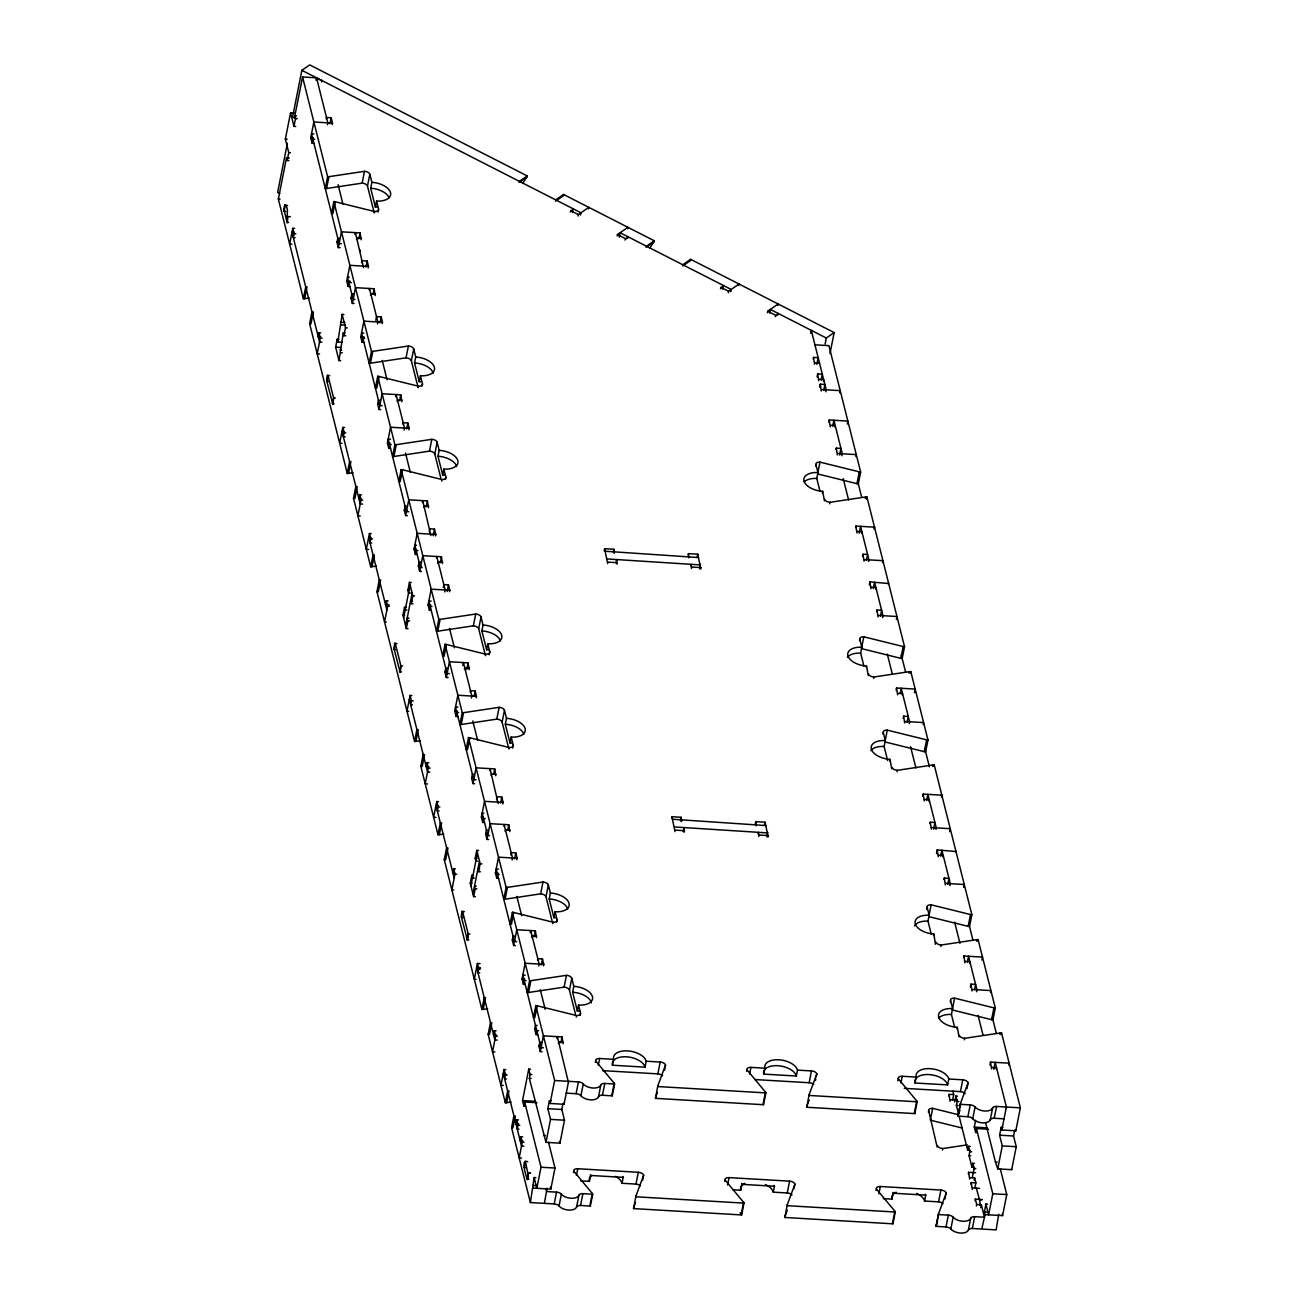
<?xml version="1.0" encoding="UTF-8"?>
<svg xmlns="http://www.w3.org/2000/svg" width="1298" height="1298" viewBox="0 0 1298 1298"><rect width="100%" height="100%" fill="white"/><g stroke="black" fill="none" stroke-linecap="round" stroke-linejoin="round"><path stroke-width="1.5" d="M316.712 78.48L321.839 80.508L321.547 81.985M288.935 160.595L287.199 160.498L288.756 152.612L285.349 139.081L290.574 112.845L294.062 113.04M287.377 143.267L277.642 192.364L279.751 193.451M522.542 183.489L526.874 176.982A4.77 3.553 55.3 0 0 527.264 175.944L309.719 64.9L301.866 70.319L292.602 117.031L296.025 118.783M309.135 298.037L304.689 298.702A4.77 2.58 11.2 0 1 303.375 298.735L278.34 199.032L286.517 157.804L289.146 157.967M295.717 126.474L293.965 126.377L295.522 118.507L294.857 115.814L302.564 76.988L316.534 77.815L327.842 122.823L327.453 124.803M284.084 211.347L285.252 205.441M316.063 80.233L316.534 77.815M294.516 228.399L292.764 228.302L289.632 244.04L291.969 244.186M313.84 143.218L312.088 143.121L310.741 137.75L313.873 122.012L332.499 123.099L332.207 124.576M292.764 228.302L294.111 233.656L293.332 237.599L295.084 237.696M312.088 143.121L312.883 139.178L314.619 139.275M326.204 118.945L326.496 117.469L331.152 117.745L332.499 123.099M329.984 123.651L331.152 117.745M303.375 298.735L305.728 286.939A4.77 2.58 11.2 0 0 307.026 286.89L304.689 298.702M302.564 76.988L327.615 176.706L325.263 188.518A4.77 2.58 11.2 0 0 326.577 188.486L362.158 183.132A4.77 2.58 11.2 0 1 367.48 186.085L374.051 212.223M326.577 188.486L328.913 176.674L364.495 171.32A4.77 2.58 11.2 0 1 369.833 174.273L371.845 182.32L370.676 188.226L375.382 206.982A16.696 9.021 11.2 0 0 376.842 207.031M309.622 323.624L311.974 311.812A4.77 2.58 11.2 0 1 313.337 312.007L310.985 323.819A4.77 2.58 11.2 0 0 309.622 323.624L347.264 473.429A4.77 2.58 11.2 0 0 348.562 473.397L353.007 472.732M335.225 201.774A4.77 2.58 11.2 0 0 333.862 201.579L331.509 213.391A4.77 2.58 11.2 0 1 332.872 213.586L335.225 201.774L374.603 211.525A4.77 2.58 11.2 0 0 378.578 209.124L376.566 201.076A16.696 9.021 11.2 0 0 390.503 192.656A16.696 9.021 11.2 0 0 371.845 182.32M320.752 332.856L319 332.759L318.221 336.685L320.849 336.847M340.076 247.675L338.324 247.577L336.977 242.207L337.772 238.28L339.508 238.378M319 332.759L320.346 338.113L317.215 353.867L319.551 353.997M338.324 247.577L341.455 231.823L360.081 232.91L361.136 239.757M362.158 183.132L364.495 171.32M355.035 234.613L355.425 232.65L363.554 267.615M349.843 286.534L348.091 286.436L346.744 281.066L349.876 265.327L368.502 266.414L368.21 267.891M356.479 239.481L356.772 238.005L361.428 238.28M340.741 360.682L338.989 360.584L335.63 347.183L337.188 339.313L338.94 339.411M342.234 342.25L337.869 341.991L342.137 314.376L343.889 314.473M367.48 186.085L369.833 174.273M348.091 286.436L348.87 282.493L351.498 282.639M358.913 238.816L360.081 232.91M338.989 360.584L343.272 332.969L345.008 333.067M354.094 303.505L352.358 303.408L351.012 298.037L351.79 294.111L353.543 294.208M345.69 335.76L343.938 335.647L345.511 327.777L342.137 314.376M352.358 303.408L355.49 287.653L374.116 288.756L375.171 295.587M362.061 262.991L362.499 260.784L367.156 261.06L368.502 266.414M375.382 206.982L376.566 201.076M374.311 213.002L374.603 211.525M365.987 266.966L367.156 261.06M377.994 212.077L378.578 209.124M369.167 289.957L369.459 288.481L377.864 321.985L377.475 323.948M344.538 427.545L342.786 427.448L339.654 443.202L341.991 443.332M363.862 342.364L362.11 342.266L360.763 336.912L363.894 321.158L382.521 322.245L382.229 323.721M370.514 295.311L370.806 293.835L375.463 294.111M342.786 427.448L344.132 432.802L343.353 436.745L345.106 436.842M362.11 342.266L362.905 338.324L364.641 338.437M373.078 293.916L374.116 288.756M375.787 320.314L376.517 316.615L381.174 316.89L382.521 322.245M347.264 473.429L349.6 461.617A4.77 2.58 11.2 0 0 350.914 461.585L348.562 473.397M333.862 201.579L371.488 351.401L369.151 363.213A4.77 2.58 11.2 0 0 370.449 363.18L406.031 357.826A4.77 2.58 11.2 0 1 411.369 360.779L417.924 386.901M370.449 363.18L372.802 351.369L408.383 346.014A4.77 2.58 11.2 0 1 413.705 348.967L415.733 357.015L414.549 362.921L419.27 381.677A16.696 9.021 11.2 0 0 420.73 381.726M380.006 322.796L381.174 316.89M353.51 498.318L355.847 486.507A4.77 2.58 11.2 0 1 357.21 486.701L354.873 498.497A4.77 2.58 11.2 0 0 353.51 498.318L370.693 566.739A4.77 2.58 11.2 0 0 372.007 566.707L376.452 566.042M415.733 357.015A16.696 9.021 11.2 0 1 434.392 367.35A16.696 9.021 11.2 0 1 420.438 375.771L422.467 383.802A4.77 2.58 11.2 0 1 418.475 386.22L379.097 376.469A4.77 2.58 11.2 0 0 377.734 376.274L375.398 388.086A4.77 2.58 11.2 0 1 376.761 388.28L378.659 378.675M378.805 377.945L379.097 376.469M361.428 494.781L359.676 494.668L358.897 498.61L361.509 498.756M380.752 409.584L379 409.487L377.653 404.132L378.432 400.19L380.184 400.287M359.676 494.668L361.022 500.038L357.891 515.777L360.227 515.923M379 409.487L382.131 393.748L400.757 394.835L401.812 401.666M395.663 396.782L396.101 394.56L404.522 428.064L404.132 430.027M371.179 533.64L369.443 533.527L366.312 549.281L368.632 549.411M390.503 448.459L388.767 448.345L387.421 442.991L390.552 427.237L409.178 428.34L408.886 429.816M397.156 401.406L397.448 399.93L402.104 400.19M406.031 357.826L408.383 346.014M369.443 533.527L370.79 538.897L369.995 542.824L371.747 542.937M388.767 448.345L389.546 444.419L391.298 444.516M399.589 400.741L400.757 394.835M370.693 566.739L373.045 554.944A4.77 2.58 11.2 0 0 374.343 554.895L372.007 566.707M377.734 376.274L394.933 444.711L392.58 456.523A4.77 2.58 11.2 0 0 393.894 456.49L429.476 451.136A4.77 2.58 11.2 0 1 434.798 454.089L440.817 478.037M411.369 360.779L413.705 348.967M393.894 456.49L396.231 444.679L431.812 439.324A4.77 2.58 11.2 0 1 437.15 442.277L439.162 450.325L437.994 456.231L442.699 474.987A16.696 9.021 11.2 0 0 444.159 475.036M402.883 424.186L403.175 422.71L407.832 422.97L409.178 428.34M406.647 428.875L407.832 422.97M376.939 591.628L379.292 579.817A4.77 2.58 11.2 0 1 380.655 580.011L378.302 591.823A4.77 2.58 11.2 0 0 376.939 591.628L414.581 741.434A4.77 2.58 11.2 0 0 415.879 741.401L420.325 740.736M402.542 469.779A4.77 2.58 11.2 0 0 401.179 469.584L398.827 481.396A4.77 2.58 11.2 0 1 400.19 481.59L402.542 469.779L441.92 479.53A4.77 2.58 11.2 0 0 445.895 477.129L443.884 469.081A16.696 9.021 11.2 0 0 457.821 460.66A16.696 9.021 11.2 0 0 439.162 450.325M419.27 381.677L420.438 375.771M418.183 387.696L418.475 386.22M422.028 386.025L422.467 383.802M388.07 600.86L386.317 600.763L385.538 604.69L389.027 604.9M407.394 515.679L405.641 515.582L404.295 510.211L405.09 506.285L406.826 506.382M386.317 600.763L387.664 606.117L384.533 621.872L386.285 621.969M405.641 515.582L408.773 499.827L427.399 500.914L428.454 507.761M429.476 451.136L431.812 439.324M422.353 502.618L422.742 500.655L430.871 535.62M417.161 554.538L415.409 554.441L414.062 549.07L417.193 533.332L435.82 534.419L435.528 535.896M423.797 507.486L424.089 506.009L428.746 506.285M408.059 628.686L406.306 628.589L402.948 615.187L404.505 607.318L406.258 607.415M410.314 593.04L408.562 592.943L407.897 590.249L409.454 582.38L411.206 582.477M434.798 454.089L437.15 442.277M415.409 554.441L416.187 550.498L417.94 550.595M403.613 617.897L410.119 585.09M426.231 506.82L427.399 500.914M405.625 625.944L412.147 593.137M421.428 571.509L419.676 571.412L418.329 566.042L419.108 562.115L420.86 562.212M406.306 628.589L407.88 620.72L407.199 618.026L408.951 618.14M413.007 603.765L411.255 603.651L412.829 595.782L409.454 582.38M419.676 571.412L422.807 555.658L441.434 556.761L442.488 563.592M429.232 531.742L429.816 528.789L434.473 529.065L435.82 534.419M441.628 481.006L441.92 479.53M442.699 474.987L443.884 469.081M433.159 535.701L434.473 529.065M445.457 479.335L445.895 477.129M436.485 557.962L436.777 556.485L445.182 589.99L444.792 591.953M411.855 695.55L410.103 695.452L406.972 711.207L408.724 711.304M431.179 610.368L429.427 610.271L428.08 604.917L431.212 589.162L449.838 590.249L449.546 591.726M437.832 563.316L438.124 561.839L442.78 562.115M410.103 695.452L411.45 700.806L410.671 704.749L412.423 704.846M429.427 610.271L430.222 606.328L431.958 606.442M440.249 562.667L441.434 556.761M443.251 587.572L443.835 584.619L448.491 584.895L449.838 590.249M414.581 741.434L416.918 729.622A4.77 2.58 11.2 0 0 418.232 729.59L415.879 741.401M401.179 469.584L438.805 619.406L436.469 631.217A4.77 2.58 11.2 0 0 437.767 631.185L473.348 625.831A4.77 2.58 11.2 0 1 478.686 628.784L485.241 654.906M437.767 631.185L440.119 619.373L475.701 614.019A4.77 2.58 11.2 0 1 481.023 616.972L483.051 625.019L481.882 630.925L486.588 649.681A16.696 9.021 11.2 0 0 488.94 649.714M447.177 591.531L448.491 584.895M420.828 766.323L423.164 754.511A4.77 2.58 11.2 0 1 424.527 754.706L422.191 766.501A4.77 2.58 11.2 0 0 420.828 766.323L438.01 834.744A4.77 2.58 11.2 0 0 439.324 834.711L443.77 834.046M483.051 625.019A16.696 9.021 11.2 0 1 501.709 635.355A16.696 9.021 11.2 0 1 487.756 643.776L489.784 651.807A4.77 2.58 11.2 0 1 485.793 654.224L446.415 644.473A4.77 2.58 11.2 0 0 445.052 644.279L442.715 656.09A4.77 2.58 11.2 0 1 444.078 656.285L445.977 646.68M446.123 645.95L446.415 644.473M428.746 762.786L426.993 762.672L426.215 766.615L428.827 766.761M448.07 677.588L446.317 677.491L444.971 672.137L445.749 668.194L447.502 668.292M426.993 762.672L428.34 768.043L425.209 783.781L427.545 783.927M446.317 677.491L449.449 661.753L468.075 662.84L469.13 669.671M438.497 801.645L436.761 801.531L433.629 817.286L435.95 817.416M457.821 716.464L456.085 716.35L454.738 710.996L457.87 695.241L476.496 696.345L476.204 697.821M464.473 669.411L464.765 667.935L469.422 668.194M473.348 625.831L475.701 614.019M436.761 801.531L438.107 806.902L437.312 810.828L439.065 810.942M456.085 716.35L456.864 712.424L458.616 712.521M466.761 669.476L468.075 662.84M478.686 628.784L481.023 616.972M438.01 834.744L440.363 822.948A4.77 2.58 11.2 0 0 441.661 822.9L439.324 834.711M445.052 644.279L462.25 712.716L459.898 724.527A4.77 2.58 11.2 0 0 461.212 724.495L496.793 719.141A4.77 2.58 11.2 0 1 502.115 722.094L508.686 748.232M461.212 724.495L463.548 712.683L499.13 707.329A4.77 2.58 11.2 0 1 504.468 710.282L506.48 718.329L505.311 724.235L510.033 742.991A16.696 9.021 11.2 0 0 512.369 743.024M470.201 692.191L470.493 690.714L475.149 690.974L476.496 696.345M471.45 698.032L471.839 696.069L463.418 662.564L462.834 665.517M474.111 696.15L475.149 690.974M570.228 212.077L573.148 208.783L572.418 212.483M444.257 859.633L446.609 847.821A4.77 2.58 11.2 0 1 447.972 848.016L445.62 859.828A4.77 2.58 11.2 0 0 444.257 859.633L481.899 1009.438A4.77 2.58 11.2 0 0 483.197 1009.406L487.642 1008.741M469.86 737.783A4.77 2.58 11.2 0 0 468.497 737.589L466.16 749.4A4.77 2.58 11.2 0 1 467.507 749.595L469.86 737.783L509.238 747.534A4.77 2.58 11.2 0 0 513.213 745.133L511.201 737.086A16.696 9.021 11.2 0 0 525.138 728.665A16.696 9.021 11.2 0 0 506.48 718.329M485.501 655.701L485.793 654.224M486.588 649.681L487.756 643.776M489.2 654.76L489.784 651.807M578.064 216.068L578.356 214.592L588.821 207.356L654.322 240.795A4.77 3.553 55.3 0 1 653.932 241.834L649.617 248.356M580.531 214.997L580.969 212.775L301.866 70.319M455.387 868.865L453.635 868.768L452.856 872.694L454.608 872.808M474.711 783.684L472.975 783.586L471.628 778.216L472.407 774.289L474.143 774.387M453.635 868.768L454.981 874.122L451.866 889.876L453.602 889.974M472.975 783.586L476.09 767.832L494.716 768.919L495.771 775.766M588.529 208.832L588.821 207.356L563.575 194.473L555.722 199.892A4.77 3.553 55.3 0 0 555.674 201.109L563.51 195.69A4.77 3.553 55.3 0 1 563.575 194.473M496.793 719.141L499.13 707.329M489.671 770.623L490.06 768.659L498.189 803.624M484.479 822.543L482.726 822.445L481.38 817.075L484.511 801.337L503.137 802.424L502.845 803.9M491.115 775.49L491.407 774.014L496.063 774.289M502.115 722.094L504.468 710.282M475.376 896.691L473.624 896.594L470.265 883.192L471.823 875.323L473.575 875.42M477.632 861.045L475.879 860.947L475.214 858.254L476.772 850.385L478.524 850.482M482.726 822.445L483.505 818.503L485.257 818.6M470.931 885.901L477.437 853.094M493.694 774.095L494.716 768.919M472.943 893.949L479.465 861.142M488.746 839.514L486.993 839.417L485.647 834.046L486.426 830.12L488.178 830.217M473.624 896.594L475.198 888.724L474.516 886.031L476.269 886.145M480.325 871.769L478.573 871.656L480.146 863.787L476.772 850.385M486.993 839.417L490.125 823.662L508.751 824.765L509.806 831.596M496.55 799.746L497.134 796.794L501.791 797.069L503.137 802.424M508.946 749.011L509.238 747.534M510.033 742.991L511.201 737.086M500.622 802.975L501.791 797.069M512.629 748.086L513.213 745.133M617.167 236.025L617.459 234.549L627.924 227.328L627.632 228.789M619.211 237.177L620.087 232.748L731.196 289.47L730.758 291.677M503.802 825.966L504.095 824.49L512.499 857.994L512.11 859.957M480.049 963.619L477.421 963.457L474.305 979.211L476.041 979.309M498.497 878.373L496.761 878.275L495.414 872.921L498.529 857.167L517.156 858.254L516.864 859.73M505.149 831.32L505.441 829.844L510.098 830.12M477.421 963.457L478.767 968.811L477.989 972.754L479.741 972.851M496.761 878.275L497.54 874.333L499.276 874.446M507.713 829.925L508.751 824.765M625.003 240.033L627.908 236.739L627.615 238.215M510.714 854.847L511.152 852.624L515.809 852.9L517.156 858.254M481.899 1009.438L484.235 997.627A4.77 2.58 11.2 0 0 485.549 997.594L483.197 1009.406M468.497 737.589L506.123 887.41L503.786 899.222A4.77 2.58 11.2 0 0 505.084 899.19L540.666 893.835A4.77 2.58 11.2 0 1 546.004 896.788L552.023 920.736M505.084 899.19L507.437 887.378L543.018 882.023A4.77 2.58 11.2 0 1 548.34 884.976L550.368 893.024L549.2 898.93L553.905 917.686A16.696 9.021 11.2 0 0 556.258 917.718M514.641 858.805L515.809 852.9M488.145 1034.328L490.482 1022.516A4.77 2.58 11.2 0 1 491.845 1022.71L489.508 1034.506A4.77 2.58 11.2 0 0 488.145 1034.328L505.328 1102.748A4.77 2.58 11.2 0 0 506.642 1102.716L511.088 1102.051M550.368 893.024A16.696 9.021 11.2 0 1 569.027 903.359A16.696 9.021 11.2 0 1 555.073 911.78L557.102 919.811A4.77 2.58 11.2 0 1 553.11 922.229L513.732 912.478A4.77 2.58 11.2 0 0 512.385 912.283L510.033 924.095A4.77 2.58 11.2 0 1 511.396 924.29L513.294 914.684M513.44 913.954L513.732 912.478M496.063 1030.79L494.311 1030.677L493.532 1034.62L496.144 1034.766M515.387 945.593L513.635 945.496L512.288 940.141L513.067 936.199L514.819 936.296M494.311 1030.677L495.658 1036.047L492.526 1051.786L494.863 1051.932M513.635 945.496L516.766 929.757L535.393 930.844L536.447 937.675M604.17 550.952L604.608 548.73L613.922 549.281L614.295 553.435M530.298 932.791L530.736 930.569L539.157 964.073L538.767 966.037M505.814 1069.649L504.078 1069.536L500.947 1085.29L503.267 1085.42M525.138 984.468L523.402 984.355L522.056 979L525.187 963.246L543.813 964.349L543.521 965.826M531.791 937.416L532.083 935.939L536.739 936.199M540.666 893.835L543.018 882.023M504.078 1069.536L505.425 1074.906L504.63 1078.833L506.382 1078.946M523.402 984.355L524.181 980.428L525.933 980.525M607.675 563.608L604.608 548.73M534.224 936.75L535.393 930.844M613.337 552.234L613.922 549.281M546.004 896.788L548.34 884.976M505.328 1102.748L507.68 1090.953A4.77 2.58 11.2 0 0 508.978 1090.904L506.642 1102.716M512.385 912.283L529.568 980.72L527.215 992.532A4.77 2.58 11.2 0 0 528.529 992.499L564.111 987.145A4.77 2.58 11.2 0 1 569.433 990.098L575.452 1014.046M528.529 992.499L530.866 980.688L566.447 975.333A4.77 2.58 11.2 0 1 571.785 978.286L573.797 986.334L572.629 992.24L577.35 1010.996A16.696 9.021 11.2 0 0 579.687 1011.028M616.031 562.959L616.615 560.006L616.988 564.159M537.518 960.195L537.81 958.719L542.467 958.979L543.813 964.349M541.282 964.885L542.467 958.979M511.574 1127.638L513.927 1115.826A4.77 2.58 11.2 0 1 515.29 1116.02L512.937 1127.832A4.77 2.58 11.2 0 0 511.574 1127.638L530.395 1202.548L554.197 1203.944A4.77 2.58 11.2 0 1 559.032 1205.988A9.54 5.16 11.2 0 0 568.702 1210.077A9.54 5.16 11.2 0 0 576.588 1207.01A4.77 2.58 11.2 0 1 580.531 1205.485L590.363 1206.069L592.699 1194.257A4.754 2.564 11.2 0 0 592.31 1193.479L573.781 1171.137A4.77 2.58 11.2 0 1 577.772 1168.735L638.308 1172.289A4.77 2.58 11.2 0 1 643.646 1175.242L643.354 1176.718M573.797 986.334A16.696 9.021 11.2 0 1 592.456 996.669A16.696 9.021 11.2 0 1 578.519 1005.09L580.531 1013.138A4.77 2.58 11.2 0 1 576.555 1015.539L537.177 1005.788A4.77 2.58 11.2 0 0 535.814 1005.593L533.478 1017.405A4.77 2.58 11.2 0 1 534.825 1017.6L536.739 1007.994M552.818 923.705L553.11 922.229M553.905 917.686L555.073 911.78M536.885 1007.264L537.177 1005.788M518.437 1119.898L516.701 1119.801L515.906 1123.727L518.535 1123.89M537.761 1034.717L536.025 1034.603L534.679 1029.249L535.457 1025.306L537.21 1025.42M556.664 922.034L557.102 919.811M525.609 1106.042L523.873 1105.945L522.526 1100.574L528.773 1069.081L530.525 1069.195M516.701 1119.801L518.048 1125.155L517.253 1129.098L519.005 1129.195M536.025 1034.603L536.804 1030.677L538.556 1030.774M523.873 1105.945L524.652 1102.002L536.869 1102.716M562.878 1104.063L561.807 1109.482L564.5 1120.206L559.941 1143.165L545.971 1142.337L529.341 1078.378L530.119 1074.452L528.773 1069.081M522.705 1136.87L520.952 1136.772L520.174 1140.699L522.802 1140.861M542.029 1051.688L540.293 1051.591L538.946 1046.22L539.725 1042.294L541.461 1042.391M520.952 1136.772L522.299 1142.126L519.184 1157.881L521.504 1158.011M540.293 1051.591L543.408 1035.836L562.034 1036.924L563.089 1043.77M564.111 987.145L566.447 975.333M527.085 1178.762L528.254 1172.857L530.59 1173.003M556.988 1038.627L557.377 1036.664L568.41 1082.305M558.432 1043.495L558.724 1042.018L563.381 1042.294M569.433 990.098L571.785 978.286M530.395 1202.548L534.159 1177.546L535.896 1177.659M545.971 1142.337L550.53 1119.379L547.837 1108.654L549.395 1100.785L551.147 1100.882M560.866 1042.829L562.034 1036.924M568.605 1081.331L564.046 1104.29L550.076 1103.462L554.635 1080.504L535.814 1005.593M524.652 1102.002L541.023 1167.226L536.853 1188.27L534.159 1177.546M720.471 288.756L723.375 285.479L722.645 289.162M576.263 1017.015L576.555 1015.539M577.35 1010.996L578.519 1005.09M580.092 1015.344L580.531 1013.138M544.365 1203.36L547.075 1188.254M728.292 292.748L728.584 291.271L739.049 284.035L738.757 285.511M533.267 1188.108L550.823 1189.098L554.992 1168.038L548.486 1142.126M554.197 1203.944L556.534 1192.132L546.718 1191.548L545.923 1188.433M664.511 1070.185L665.533 1065.009A4.77 2.58 11.2 0 0 660.195 1062.056L646.226 1061.229A16.696 9.021 11.2 0 0 627.567 1050.893A16.696 9.021 11.2 0 0 613.63 1059.33L599.66 1058.503A4.77 2.58 11.2 0 0 595.668 1060.904L614.214 1083.246A4.77 2.58 11.2 0 1 614.587 1084.025L612.25 1095.836L602.434 1095.252A4.77 2.58 11.2 0 0 598.492 1096.794A9.54 5.16 11.2 0 1 590.606 1099.844A9.54 5.16 11.2 0 1 580.92 1095.755A4.77 2.58 11.2 0 0 576.085 1093.711L578.421 1081.899L554.635 1080.504M688.151 555.122L688.443 553.646L697.756 554.197L700.823 569.076M559.032 1205.988L561.369 1194.176A4.77 2.58 11.2 0 0 556.534 1192.132M580.92 1095.755L583.273 1083.944A4.77 2.58 11.2 0 0 578.421 1081.899M688.816 557.816L688.443 553.646M690.828 565.847L691.136 564.37L691.51 568.524M573.489 1172.613L573.781 1171.137M595.376 1062.381L595.668 1060.904M697.172 557.15L697.756 554.197M576.442 1175.371L577.772 1168.735M598.329 1065.139L599.66 1058.503M699.654 568.865L700.271 564.257M576.588 1207.01L578.94 1195.198A4.77 2.58 11.2 0 1 582.883 1193.673L592.699 1194.257M598.492 1096.794L600.828 1084.982A4.77 2.58 11.2 0 1 604.771 1083.441L614.587 1084.025M580.531 1205.485L582.883 1193.673M602.434 1095.252L604.771 1083.441M580.66 1180.855L589.389 1181.358L590.574 1175.453A16.696 9.021 11.2 0 1 590.428 1174.609M646.226 1061.229L645.057 1067.134L612.461 1065.22L613.63 1059.33M592.31 1193.479L589.973 1205.29A4.754 2.564 11.2 0 1 590.363 1206.069M614.214 1083.246L611.861 1095.058A4.77 2.58 11.2 0 1 612.25 1095.836M767.41 312.721L767.702 311.244L778.167 304.008L777.875 305.484M769.584 313.126L770.314 309.427L826.307 338.015L834.16 332.58L690.633 259.324L682.797 264.76A4.77 3.553 55.3 0 0 682.732 265.96L690.585 260.541A4.77 3.553 55.3 0 1 690.633 259.324M671.634 818.211L671.926 816.734L681.239 817.286L681.612 821.439M775.231 316.712L778.135 313.418L777.843 314.895M674.992 831.612L671.926 816.734M680.509 820.969L681.239 817.286M683.202 831.694L683.932 828.01L684.306 832.164M640.466 1185.788A4.77 2.58 11.2 0 0 635.971 1184.101L622.002 1183.273L623.17 1177.367A16.696 9.021 11.2 0 0 622.894 1176.523M635.971 1184.101L638.308 1172.289M662.613 1075.815A4.77 2.58 11.2 0 0 657.859 1073.868L660.195 1062.056M794.052 1188.546L794.928 1184.117A4.77 2.58 11.2 0 0 789.59 1181.164L729.054 1177.611A4.77 2.58 11.2 0 0 725.063 1180.012L743.608 1202.354A4.77 2.58 11.2 0 1 743.981 1203.132L741.645 1214.944L633.586 1208.6L635.939 1196.042L643.646 1175.242M816.231 1076.837L816.815 1073.9A4.77 2.58 11.2 0 0 811.493 1070.931L797.507 1070.12A16.696 9.021 11.2 0 0 778.865 1059.785A16.696 9.021 11.2 0 0 764.911 1068.205L750.942 1067.378A4.77 2.58 11.2 0 0 746.95 1069.795L765.495 1092.121A4.77 2.58 11.2 0 1 765.885 1092.9L763.532 1104.712L655.49 1098.368L657.826 1085.809L665.533 1065.009M810.715 333.31L811.299 330.357L826.242 389.838L825.853 391.818M642.624 1180.401L643.208 1177.448M813.213 358.881L813.505 357.404L818.162 357.68L816.848 364.332M814.56 364.251L813.505 357.404M817.075 376.891L817.659 373.938L822.315 374.213L821.147 380.119M825.122 344.002L826.307 338.015M818.714 380.768L817.659 373.938M819.655 387.161L820.239 384.208L824.895 384.484L823.727 390.39M821.293 391.055L820.239 384.208M823.37 381.044L823.662 379.568L819.006 379.292M829.99 353.559L834.16 332.58M815.647 465.998L815.939 464.522A4.77 2.58 11.2 0 1 819.93 462.12L859.308 471.855A4.77 2.58 11.2 0 0 860.655 472.05L858.319 483.862A4.77 2.58 11.2 0 1 856.956 483.667L817.578 473.916M820.028 491.358L816.783 478.459L819.93 462.12M828.789 422.207L829.227 419.984L847.854 421.087L847.27 424.04M830.282 426.831L829.227 419.984M832.716 426.166L833.884 420.26L842.305 453.765L841.915 455.728M839.774 392.872L840.212 390.666L821.585 389.578M755.322 823.873L755.761 821.65L765.074 822.202L768.14 837.08M834.939 427.107L835.231 425.63L830.574 425.355M756.134 825.82L755.761 821.65M822.315 493.159L822.672 491.325A16.696 9.021 11.2 0 1 804.014 480.99A16.696 9.021 11.2 0 1 817.967 472.553L815.939 464.522M758.162 833.851L758.454 832.375L758.827 836.529M824.408 500.833L822.672 491.325M836.009 449.611L836.301 448.135L840.958 448.41L839.644 455.046M837.356 454.965L836.301 448.135M764.49 825.155L765.074 822.202M829.73 503.786L830.022 502.31L865.604 496.972A4.77 2.58 11.2 0 1 866.918 496.939L904.544 646.745L902.191 658.557A4.77 2.58 11.2 0 1 900.844 658.362L861.466 648.611L863.803 636.799L903.181 646.55A4.77 2.58 11.2 0 0 904.544 646.745M766.988 836.869L767.589 832.261M855.885 456.555L856.274 454.592L837.648 453.489M856.956 483.667L859.308 471.855M724.771 1181.488L725.063 1180.012M746.658 1071.272L746.95 1069.795M855.577 527.556L855.885 526.079L874.511 527.166L874.317 528.156M727.578 1184.993L729.054 1177.611M749.627 1074.03L750.942 1067.378M856.923 532.91L855.885 526.079M865.312 498.448L865.604 496.972M859.162 533.235L860.542 526.355L868.946 559.844M866.48 499.146L866.918 496.939M861.596 533.186L861.888 531.709L857.232 531.434M862.505 556.436L862.943 554.214L867.599 554.489L866.431 560.395M863.997 561.061L862.943 554.214M732.818 1189.779L740.671 1190.25L741.856 1184.344A16.696 9.021 11.2 0 1 741.71 1183.5M797.507 1070.12L796.339 1076.026L763.743 1074.111L764.911 1068.205M874.122 529.146L874.511 527.166M868.654 561.32L868.849 560.347M741.645 1214.944A4.77 2.58 11.2 0 0 741.255 1214.165L743.608 1202.354M765.495 1092.121L763.143 1103.933A4.77 2.58 11.2 0 1 763.532 1104.712M869.319 584.863L869.903 581.91L888.432 583.5M859.536 640.693L859.828 639.216A4.77 2.58 11.2 0 1 863.803 636.799M870.958 588.74L869.903 581.91M873.294 588.578L873.879 585.625M874.463 582.672L873.976 585.138M863.916 666.052L860.671 653.154L861.84 647.248L859.828 639.216M875.615 589.016L875.907 587.54L871.25 587.264M882.526 562.634L882.916 560.671L864.29 559.584M876.685 611.52L876.977 610.044L881.634 610.32L880.45 616.226M866.269 667.48L866.561 666.02A16.696 9.021 11.2 0 1 847.902 655.668A16.696 9.021 11.2 0 1 861.84 647.248M878.016 616.891L876.977 610.044M868.281 675.528L866.561 666.02M888.53 583.013L888.335 583.986M882.591 617.653L882.981 615.69L874.56 582.185M873.619 678.481L873.911 677.004L909.492 671.65A4.77 2.58 11.2 0 1 910.79 671.618L927.989 740.055L925.636 751.866A4.77 2.58 11.2 0 1 924.273 751.672L884.895 741.921M792.007 1194.923A4.77 2.58 11.2 0 0 787.253 1192.976L773.284 1192.164L774.452 1186.258A16.696 9.021 11.2 0 0 774.176 1185.399M896.366 619.454L896.95 616.501L878.324 615.414M787.253 1192.976L789.59 1181.164M813.635 1084.447A4.77 2.58 11.2 0 0 809.141 1082.743L811.493 1070.931M945.918 1194.485L946.21 1193.008A4.77 2.58 11.2 0 0 940.888 1190.055L880.336 1186.502A4.77 2.58 11.2 0 0 876.345 1188.903L894.89 1211.245A4.77 2.58 11.2 0 1 895.279 1212.024L892.927 1223.819L784.884 1217.475L787.221 1204.917L794.928 1184.117M967.805 1084.252L968.097 1082.775A4.77 2.58 11.2 0 0 962.775 1079.822L948.806 1078.995A16.696 9.021 11.2 0 0 930.147 1068.66A16.696 9.021 11.2 0 0 916.193 1077.08L902.224 1076.269A4.77 2.58 11.2 0 0 898.248 1078.67L916.777 1101.012A4.77 2.58 11.2 0 1 917.167 1101.791L914.814 1113.603L806.772 1107.259L809.125 1094.685L816.815 1073.9M882.965 734.003L883.257 732.526A4.77 2.58 11.2 0 1 887.248 730.125L926.626 739.86A4.77 2.58 11.2 0 0 927.989 740.055M815.501 1080.536L815.793 1079.06M900.844 658.362L903.181 646.55M887.637 760.547L884.116 746.464L887.248 730.125M896.107 690.212L896.545 687.989L915.171 689.092L914.441 692.775M897.599 694.836L896.545 687.989M900.179 693.44L901.201 688.264L909.622 721.769L909.233 723.732M902.256 695.111L902.548 693.635L897.891 693.359M889.698 760.806L889.99 759.33A16.696 9.021 11.2 0 1 871.331 748.995A16.696 9.021 11.2 0 1 885.285 740.558L883.257 732.526M909.2 673.127L909.492 671.65M910.498 673.094L910.79 671.618M891.726 768.838L889.99 759.33M903.181 718.346L903.619 716.139L908.275 716.415L907.107 722.321M904.674 722.97L903.619 716.139M897.048 771.791L897.34 770.314L932.921 764.976A4.77 2.58 11.2 0 1 934.236 764.944L971.861 914.749L969.509 926.561A4.77 2.58 11.2 0 1 968.162 926.366L928.784 916.615M923.202 724.56L923.592 722.597L904.966 721.493M924.273 751.672L926.626 739.86M922.748 796.291L923.202 794.084L941.829 795.171L941.634 796.161M924.241 800.915L923.202 794.084M932.629 766.453L932.921 764.976M926.675 800.266L927.859 794.36L936.264 827.848M933.943 766.42L934.236 764.944M928.914 801.191L929.206 799.714L924.549 799.438M929.968 823.695L930.26 822.218L934.917 822.494L933.603 829.146M931.315 829.065L930.26 822.218M941.439 797.15L941.829 795.171M935.972 829.325L936.166 828.351M936.491 853.613L937.221 849.914L955.75 851.504M926.707 909.427L927.145 907.221A4.77 2.58 11.2 0 1 931.12 904.803L970.498 914.555A4.77 2.58 11.2 0 0 971.861 914.749M938.276 856.745L937.221 849.914M941.196 853.63L940.709 856.096M941.78 850.677L941.293 853.143M931.234 934.057L927.989 921.158L931.12 904.803M876.053 1190.38L876.345 1188.903M897.81 1080.893L898.248 1078.67M942.932 857.021L943.224 855.544L938.568 855.268M949.649 831.629L950.233 828.676L931.607 827.589M878.876 1193.868L880.336 1186.502M900.909 1082.905L902.224 1076.269M944.003 879.525L944.295 878.048L948.952 878.324L947.767 884.23M933.587 935.485L933.879 934.025A16.696 9.021 11.2 0 1 915.22 923.673A16.696 9.021 11.2 0 1 929.157 915.252L927.145 907.221M945.35 884.895L944.295 878.048M935.452 944.279L933.879 934.025M955.847 851.017L955.653 851.991M949.909 885.658L950.298 883.695L941.877 850.19M940.936 946.485L941.228 945.009L976.81 939.655A4.77 2.58 11.2 0 1 978.108 939.622L995.306 1008.059L992.954 1019.871A4.77 2.58 11.2 0 1 991.591 1019.676L952.213 1009.925M883.224 1198.606L891.969 1199.125L893.138 1193.219A16.696 9.021 11.2 0 1 892.992 1192.375M948.806 1078.995L947.621 1084.901L915.025 1082.986L916.193 1077.08M894.89 1211.245L892.537 1223.041A4.77 2.58 11.2 0 1 892.927 1223.819M916.777 1101.012L914.425 1112.824A4.77 2.58 11.2 0 1 914.814 1113.603M963.83 886.729L964.268 884.506L945.642 883.419M963.684 887.459L963.879 886.485M928.395 1112.24L928.687 1110.764A4.77 2.58 11.2 0 1 932.678 1108.346L957.291 1114.447M950.282 1002.007L950.574 1000.531A4.77 2.58 11.2 0 1 954.565 998.13L993.944 1007.865A4.77 2.58 11.2 0 0 995.306 1008.059M968.162 926.366L970.498 914.555M932.678 1108.346L930.325 1120.158L962.321 1128.076M954.663 1027.367L951.434 1014.468L954.565 998.13M963.57 957.47L963.862 955.993L982.505 957.097L981.905 960.049M964.917 962.84L963.862 955.993M967.351 962.175L968.519 956.269L976.94 989.774L976.55 991.737M969.574 963.116L969.866 961.64L965.209 961.364M957.015 1028.811L957.307 1027.335A16.696 9.021 11.2 0 1 938.649 1016.999A16.696 9.021 11.2 0 1 952.602 1008.562L950.574 1000.531M943.029 1203.554A4.77 2.58 11.2 0 0 938.535 1201.851L924.565 1201.039L925.734 1195.134A16.696 9.021 11.2 0 0 925.458 1194.29M976.518 941.131L976.81 939.655M977.816 941.099L978.108 939.622M937.156 1147.075L928.687 1110.764M959.044 1036.842L957.307 1027.335M948.757 1095.853L949.049 1094.376L953.705 1094.636L952.683 1099.812M970.352 987.097L970.936 984.144L975.593 984.419L974.571 989.579M950.104 1101.207L949.049 1094.376M971.991 990.974L970.936 984.144M942.478 1150.028L942.77 1148.552L967.237 1144.868M964.365 1039.795L964.657 1038.319L1000.239 1032.981A4.77 2.58 11.2 0 1 1001.553 1032.948L1020.358 1107.843L1015.799 1130.818L1001.829 1129.99L1001.164 1127.313L1002.9 1127.41M954.663 1101.97L955.831 1096.064L957.583 1096.161M958.508 1113.781L956.399 1105.361L957.178 1101.418L955.831 1096.064M938.535 1201.851L940.888 1190.055M965.177 1093.581A4.77 2.58 11.2 0 0 960.423 1091.634L962.775 1079.822M998.697 1214.279L996.134 1229.887L972.332 1228.492A4.77 2.58 11.2 0 0 968.389 1230.017A9.54 5.16 11.2 0 1 960.504 1233.068A9.54 5.16 11.2 0 1 950.834 1228.979A4.77 2.58 11.2 0 0 945.982 1226.935L936.166 1226.367A4.77 2.58 11.2 0 1 936.166 1225.604L938.519 1213.792L946.21 1193.008M1004.052 1118.844L994.219 1118.259A4.77 2.58 11.2 0 0 990.277 1119.785A9.54 5.16 11.2 0 1 982.391 1122.851A9.54 5.16 11.2 0 1 972.721 1118.762A4.77 2.58 11.2 0 0 967.87 1116.718L958.054 1116.134A4.77 2.58 11.2 0 1 958.054 1115.388L960.406 1103.576L968.097 1082.775M936.166 1226.367L938.503 1214.555A4.77 2.58 11.2 0 1 938.519 1213.792M958.054 1116.134L960.406 1104.322A4.77 2.58 11.2 0 1 960.406 1103.576M945.041 1198.914L945.625 1195.961M966.929 1088.681L967.659 1084.982M990.52 992.564L990.909 990.601L972.283 989.498M990.715 991.575L990.909 990.601M945.982 1226.935L948.335 1215.139L938.503 1214.555M967.87 1116.718L970.223 1104.906L960.406 1104.322M991.591 1019.676L993.944 1007.865M950.834 1228.979L953.17 1217.183A4.77 2.58 11.2 0 0 948.335 1215.139M972.721 1118.762L975.058 1106.951A4.77 2.58 11.2 0 0 970.223 1104.906M970.287 1150.401L967.675 1150.255L968.454 1146.312L970.206 1146.426M977.378 1132.57L975.625 1132.473L974.279 1127.102L975.642 1120.223M974.555 1167.373L971.942 1167.226L969.022 1155.609L969.801 1151.683L968.454 1146.312M975.625 1132.473L976.404 1128.53L988.638 1129.244M968.324 1173.798L968.633 1172.321L975.609 1172.727M989.936 1065.041L990.52 1062.089L1009.146 1063.176L1008.757 1065.155M969.671 1179.152L968.633 1172.321M971.942 1167.226L972.721 1163.284L974.457 1163.397M991.575 1068.919L990.52 1062.089M999.947 1034.457L1000.239 1032.981M970.904 1184.068L971.212 1182.592L975.869 1182.867L974.83 1188.027M972.299 1177.513L974.068 1168.654L972.721 1163.284M993.797 1069.244L995.177 1062.364L1006.388 1107.032L1001.829 1129.99M1001.261 1034.425L1001.553 1032.948M972.251 1189.422L971.212 1182.592M974.181 1180.158L974.636 1177.951L969.963 1177.675M996.231 1069.195L996.523 1067.719L991.867 1067.443M968.389 1230.017L970.742 1218.205A4.77 2.58 11.2 0 1 974.684 1216.68L984.501 1217.248L981.353 1204.755L976.696 1204.479L975.35 1199.109L982.343 1199.53M990.277 1119.785L992.629 1107.973A4.77 2.58 11.2 0 1 996.572 1106.448L1020.358 1107.843M975.058 1200.585L975.35 1199.109M976.404 1205.956L976.696 1204.479M972.332 1228.492L974.684 1216.68M994.219 1118.259L996.572 1106.448M980.769 1207.708L981.353 1204.755M981.953 1228.281L985.02 1214.636L984.355 1211.943L985.912 1204.073L987.664 1204.187M1014.744 1130.104L1013.56 1136.01L1016.253 1146.718L1011.694 1169.693L997.724 1168.865L1002.283 1145.907L999.59 1135.182L1001.164 1127.313M1006.193 1108.021L1006.388 1107.032M976.404 1128.53L992.792 1193.738L988.605 1214.798L985.912 1204.073M985.02 1214.636L1002.575 1215.609L1006.761 1194.566L1000.255 1168.654M657.405 1092.413L655.49 1097.621A4.77 2.58 11.2 0 0 655.49 1098.368M635.517 1202.646L633.602 1207.838A4.77 2.58 11.2 0 0 633.586 1208.6M808.216 1102.602L806.772 1106.496A4.77 2.58 11.2 0 0 806.772 1107.259M808.703 1101.304L809.173 1100.006M785.842 1214.133L784.884 1216.729A4.77 2.58 11.2 0 0 784.884 1217.475M786.328 1212.835L787.286 1210.223M958.054 1115.388L959.985 1110.179M936.166 1225.604L937.61 1221.71M976.372 1188.222L980.185 1202.483A4.219 0.876 -86.6 0 1 979.763 1205.079M527.264 175.944L519.411 181.363A4.77 3.553 55.3 0 1 519.022 182.401L526.874 176.982M654.322 240.795L646.485 246.214A4.77 3.553 55.3 0 1 646.096 247.269L653.932 241.834M294.857 115.814L296.609 115.928M295.522 118.507L297.274 118.605M313.856 133.954L311.536 133.824L339.119 243.635L341.439 243.764M310.741 137.75L313.37 137.912M285.349 139.081L287.101 139.194M288.756 152.612L290.509 152.726M278.34 199.032L280.076 199.129M290.379 216.734L288.026 216.49L287.15 222.98L283.873 208.929L284.7 204.76L287.588 205.571M284.051 211.217L285.803 211.331M288.594 222.493C284.132 221.812 290.444 209.205 285.219 205.311M294.322 232.374L291.985 232.228L319.568 342.055L321.904 342.185M294.111 233.656L295.863 233.77M336.977 242.207L339.605 242.369M349.276 277.237L347.523 277.139L353.137 299.465L354.889 299.562M346.744 281.066L350.233 281.277M351.012 298.037L353.624 298.199M814.933 344.83L828.919 345.641L860.655 472.05M340.579 322.245L344.944 322.504M341.244 324.938L345.609 325.181M345.511 327.777L347.247 327.875M363.878 333.099L361.558 332.969L379.779 405.56L382.115 405.69M814.852 362.775L819.509 363.051M360.763 336.912L364.267 337.107M320.346 338.113L322.099 338.21M335.63 347.183L340.871 347.491M339.881 350.022L341.634 350.136M340.563 352.715L342.299 352.813M329.724 375.657L327.291 375.203L326.69 380.785L332.872 404.392L333.667 398.308L327.988 375.544L326.804 381.45L328.556 381.563M335.338 397.983L333.586 397.886L332.418 403.792L334.17 403.889M377.653 404.132L379.405 404.23M344.343 431.52L342.007 431.39L360.244 503.965L362.564 504.111M344.132 432.802L345.885 432.915M390.52 439.195L388.199 439.049L406.436 511.639L408.756 511.769M387.421 442.991L390.033 443.137M361.022 500.038L362.775 500.136M404.295 510.211L406.923 510.374M370.985 537.599L368.648 537.469L386.885 610.06M605.241 551.244L698.6 557.556M370.79 538.897L372.526 538.995M416.593 545.241L414.841 545.144L420.455 567.469L422.207 567.567M607.172 558.951L700.449 564.922M414.062 549.07L415.814 549.184M607.967 562.131L617.28 562.683M691.802 567.048L701.115 567.599M418.329 566.042L420.941 566.204M407.897 590.249L409.649 590.363M412.829 595.782L414.565 595.879M431.196 601.104L428.875 600.974L447.096 673.565L449.433 673.694M412.342 601.071L410.59 600.974L411.255 603.651M428.08 604.917L430.709 605.063M387.664 606.117L389.416 606.215M406.923 610.092L405.187 609.995L404.505 607.318M402.948 615.187L404.684 615.284M407.88 620.72L409.616 620.817M397.042 643.662L394.689 643.094L394.008 648.789L400.19 672.396L401.001 666.312L395.306 643.548L394.121 649.454L395.874 649.568M402.656 665.988L400.904 665.89L399.735 671.796L401.488 671.893M444.971 672.137L447.599 672.283M411.45 700.806L413.202 700.92M457.837 707.199L455.517 707.053L473.754 779.644L476.074 779.774M454.738 710.996L457.35 711.142M428.34 768.043L430.092 768.14M429.881 772.115L427.561 771.969L409.324 699.395M471.628 778.216L474.241 778.378M438.302 805.604L435.966 805.474L454.203 878.065M672.559 819.249L765.917 825.56M438.107 806.902L439.844 806.999M483.911 813.246L482.158 813.148L487.772 835.474L489.524 835.571M674.489 826.956L767.767 832.927M481.38 817.075L483.132 817.188M675.284 830.136L684.598 830.688M759.119 835.052L768.432 835.604M485.647 834.046L488.259 834.208M475.214 858.254L476.966 858.367M480.146 863.787L481.882 863.884M498.513 869.108L496.193 868.979L514.414 941.569L516.75 941.699M479.66 869.076L477.907 868.979L478.573 871.656M495.414 872.921L498.026 873.067M454.981 874.122L456.734 874.219M474.241 878.097L472.504 878L471.823 875.323M470.265 883.192L472.001 883.289M475.198 888.724L476.934 888.822M464.359 911.667L461.926 911.212L461.325 916.794L467.507 940.401L468.318 934.317L462.623 911.553L461.439 917.459L463.191 917.572M469.973 933.992L468.221 933.895L467.053 939.801L468.805 939.898M512.288 940.141L514.917 940.287M480.374 967.61L476.642 967.399L494.879 1039.974L497.199 1040.12M478.767 968.811L480.52 968.925M525.171 975.204L522.834 975.058L541.071 1047.648L543.391 1047.778M522.056 979L524.668 979.146M534.679 1029.249L536.415 1029.346M495.658 1036.047L497.41 1036.145M538.946 1046.22L541.558 1046.383M602.548 1070.623L657.859 1073.868M754.706 1079.547L809.141 1082.743M904.252 1088.341L960.423 1091.634M530.119 1074.452L531.872 1074.549M505.62 1073.608L503.283 1073.478L521.52 1146.069L523.857 1146.199M950.396 1099.73L957.372 1100.136M505.425 1074.906L507.161 1075.004M957.178 1101.418L958.93 1101.531M529.341 1078.378L531.077 1078.492M765.885 1092.9L657.826 1086.556A4.77 2.58 11.2 0 1 657.826 1085.809M917.167 1101.791L809.108 1095.447A4.77 2.58 11.2 0 1 809.125 1094.685M956.399 1105.361L958.135 1105.458M566.253 1093.127L576.085 1093.711M522.526 1100.574L535.62 1101.353M974.279 1127.102L987.372 1127.881M547.837 1108.654L561.807 1109.482M999.59 1135.182L1013.56 1136.01M550.53 1119.379L564.5 1120.206M1002.283 1145.907L1016.253 1146.718M518.048 1125.155L519.784 1125.252M969.801 1151.683L971.553 1151.78M969.022 1155.609L970.758 1155.723M543.7 1135.555L545.452 1135.669M985.588 1122.77L995.452 1162.083L997.205 1162.181M522.299 1142.126L524.051 1142.224M974.068 1168.654L975.804 1168.752M527.783 1161.84C519.119 1156.502 528.108 1183.581 527.783 1179.168A4.219 0.876 -86.6 0 0 528.416 1175.972L525.447 1161.694L524.278 1167.6L526.031 1167.697M972.559 1187.946L979.536 1188.351M541.023 1167.226L554.992 1168.038M992.792 1193.738L1006.761 1194.566M590.574 1175.453L623.17 1177.367M741.856 1184.344L774.452 1186.258M893.138 1193.219L925.734 1195.134M528.367 1173.376L530.087 1173.295M980.104 1199.725L981.84 1199.823M527.166 1179.103L528.919 1179.201M532.586 1185.431L536.95 1185.691M984.355 1211.943L988.719 1212.202M743.981 1203.132L635.939 1196.788A4.77 2.58 11.2 0 1 635.939 1196.042M895.279 1212.024L787.221 1205.68A4.77 2.58 11.2 0 1 787.221 1204.917M570.536 210.601L578.356 214.592M617.459 234.549L625.295 238.556M720.763 287.28L728.584 291.271M767.702 311.244L775.523 315.236M740.103 1212.77L741.255 1214.165M1011.418 1168.833L1011.694 1169.693M995.452 1162.083L997.724 1168.865M559.373 1141.461L559.941 1143.165M857.702 481.428L861.596 496.891M901.25 654.776L905.663 672.348M924.809 748.589L929.4 766.826M969.087 924.874L972.981 940.352M992.402 1017.681L996.247 1033.013M1015.507 1129.633L1015.799 1130.818M843.246 478.67L848.584 499.941M887.313 654.127L892.18 673.451M910.563 746.674L915.901 767.945M954.63 922.132L959.985 943.386M978.059 1015.361L982.992 1035.009M1002.202 1214.117L1002.575 1215.609M952.813 1091.083L953.705 1094.636M959.222 1116.588L967.675 1150.255M974.636 1177.951L975.869 1182.867M359.643 249.394L360.163 251.488M338.08 184.689L342.948 204.127M382.212 360.422L387.064 379.746M405.463 452.97L410.314 472.294M449.53 628.41L454.381 647.751M472.78 720.974L477.632 740.298M516.847 896.415L521.699 915.755M540.26 989.66L545.209 1009.292M563.754 1103.122L564.046 1104.29M549.395 1100.785L550.076 1103.462M290.574 112.845L293.965 126.377M343.272 332.969L343.938 335.647M337.188 339.313L337.869 341.991M550.32 1187.086L550.823 1189.098M286.517 157.804L287.199 160.498M600.828 1084.982A9.54 5.16 11.2 0 1 592.943 1088.032A9.54 5.16 11.2 0 1 583.273 1083.944M992.629 1107.973A9.54 5.16 11.2 0 1 984.744 1111.039A9.54 5.16 11.2 0 1 975.058 1106.951M612.461 1065.22A16.696 9.021 11.2 0 1 626.399 1056.799A16.696 9.021 11.2 0 1 645.057 1067.134M763.743 1074.111A16.696 9.021 11.2 0 1 777.68 1065.69A16.696 9.021 11.2 0 1 796.339 1076.026M915.025 1082.986A16.696 9.021 11.2 0 1 928.979 1074.566A16.696 9.021 11.2 0 1 947.621 1084.901M440.119 619.373A4.77 2.58 11.2 0 1 438.805 619.406M463.548 712.683A4.77 2.58 11.2 0 1 462.25 712.716M897.34 770.314A4.77 2.58 11.2 0 1 892.018 767.361M873.911 677.004A4.77 2.58 11.2 0 1 868.573 674.051M870.893 750.715A16.696 9.021 11.2 0 1 884.116 746.464M847.448 657.405A16.696 9.021 11.2 0 1 860.671 653.154M505.311 724.235A16.696 9.021 11.2 0 1 523.873 734.23M481.882 630.925A16.696 9.021 11.2 0 1 500.428 640.904M328.913 176.674A4.77 2.58 11.2 0 1 327.615 176.706M830.022 502.31A4.77 2.58 11.2 0 1 824.701 499.357M396.231 444.679A4.77 2.58 11.2 0 1 394.933 444.711M372.802 351.369A4.77 2.58 11.2 0 1 371.488 351.401M370.676 188.226A16.696 9.021 11.2 0 1 389.059 197.718M414.549 362.921A16.696 9.021 11.2 0 1 433.208 373.256M437.994 456.231A16.696 9.021 11.2 0 1 456.653 466.566M804.208 481.915A16.696 9.021 11.2 0 1 816.783 478.459M507.437 887.378A4.77 2.58 11.2 0 1 506.123 887.41M530.866 980.688A4.77 2.58 11.2 0 1 529.568 980.72M964.657 1038.319A4.77 2.58 11.2 0 1 959.336 1035.366M941.228 945.009A4.77 2.58 11.2 0 1 935.89 942.056M938.649 1018.151A16.696 9.021 11.2 0 1 951.434 1014.468M914.425 925.993A16.696 9.021 11.2 0 1 927.989 921.158M572.629 992.24A16.696 9.021 11.2 0 1 591.369 1002.916M549.2 898.93A16.696 9.021 11.2 0 1 567.745 908.908M891.969 1199.125A16.696 9.021 11.2 0 1 896.155 1192.197M916.712 1193.397A16.696 9.021 11.2 0 1 924.565 1201.039M740.671 1190.25A16.696 9.021 11.2 0 1 744.874 1183.322M765.431 1184.522A16.696 9.021 11.2 0 1 773.284 1192.164M589.389 1181.358A16.696 9.021 11.2 0 1 591.547 1175.664M615.56 1176.361A16.696 9.021 11.2 0 1 622.002 1183.273M578.94 1195.198A9.54 5.16 11.2 0 1 571.055 1198.265A9.54 5.16 11.2 0 1 561.369 1194.176M970.742 1218.205A9.54 5.16 11.2 0 1 962.856 1221.272A9.54 5.16 11.2 0 1 953.17 1217.183M942.77 1148.552A4.77 2.58 11.2 0 1 937.448 1145.599"/></g></svg>
